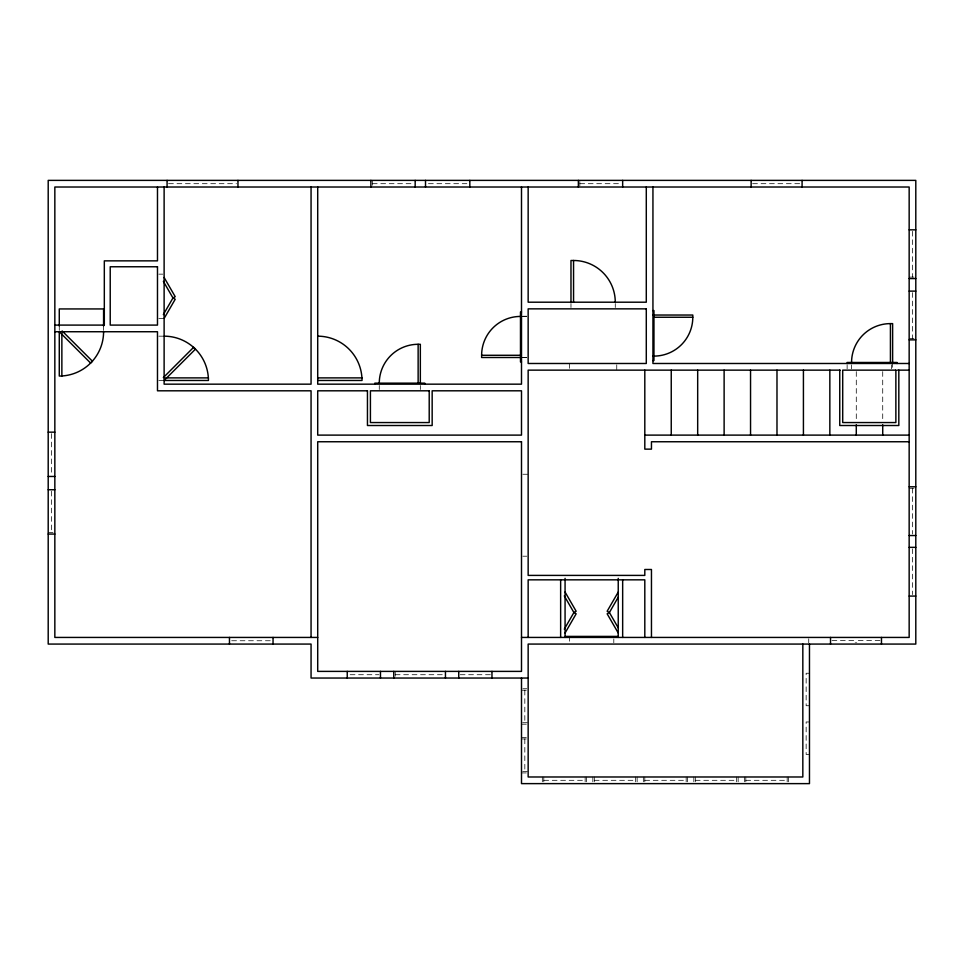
<?xml version="1.0" encoding="UTF-8"?>
<svg xmlns="http://www.w3.org/2000/svg" width="964" height="964" viewBox="0 0 964 964"><rect width="100%" height="100%" fill="white"/><g stroke="black" fill="none" stroke-linecap="round" stroke-linejoin="round"><path stroke-width="0.72" stroke-dasharray="4.82 3.62" d="M168.555 183.69L236.493 183.69M372.345 183.69L413.701 183.69M428.462 183.69L466.865 183.69M579.834 183.69L621.19 183.69M752.619 183.69L800.614 183.69M158.807 274.15L162.796 274.15M909.16 277.102L915.8 277.102M522.837 316.228L526.814 316.228M521.5 316.433L526.874 316.433M158.807 318.445L164.121 318.445M158.807 336.171L162.796 336.171M909.16 338.388L915.8 338.388M522.837 357.499L526.874 357.499M521.5 357.584L526.814 357.584M158.807 380.467L162.796 380.467M522.837 474.252L528.152 474.252M909.16 488.278L914.691 488.278M48.2 532.574L54.84 532.574M522.837 556.204L526.814 556.204M831.992 640.385L855.249 640.385L855.249 642.843M879.987 640.385L856.731 640.385L856.731 642.843M231.685 640.747L271.559 640.747M809.471 673.246L806.145 673.246L806.145 705.732L809.471 705.732M350.161 674.716L378.997 674.716M395.24 674.716L443.97 674.716M460.214 674.716L490.495 674.716M522.837 688.742L526.814 688.742M521.5 690.224L528.152 690.224M809.471 721.976L806.145 721.976L806.145 754.463L809.471 754.463M522.609 722.711L528.152 722.711M521.5 724.193L526.814 724.193M521.5 737.484L526.814 737.484M521.5 738.954L528.152 738.954M522.609 771.441L528.152 771.441M521.5 772.923L526.814 772.923M543.804 780.31L585.148 780.31M594.306 780.31L635.662 780.31M644.808 780.31L686.163 780.31M695.321 780.31L736.665 780.31M745.823 780.31L787.178 780.31M912.474 231.324L912.474 277.102M912.474 292.61L912.474 338.388M912.474 488.278L912.474 534.056M912.474 548.829L912.474 594.607M892.628 362.476L892.628 368.863M891.435 364.814L891.435 368.802M882.723 371.61L882.723 420.34M856.285 371.61L856.285 420.34M851.561 364.814L851.561 368.863M847.127 364.814L847.127 368.802M808.736 638.758L808.736 642.747M788.648 776.984L788.648 782.298M787.178 776.984L787.178 782.527M745.823 776.984L745.823 782.527M744.353 776.984L744.353 782.298M738.147 776.984L738.147 782.298M736.665 776.984L736.665 782.527M695.321 776.984L695.321 782.527M693.839 776.984L693.839 782.298M687.645 776.984L687.645 782.298M686.163 776.984L686.163 782.527M644.808 776.984L644.808 782.527M643.337 776.984L643.337 782.298M637.132 776.984L637.132 782.298M635.662 776.984L635.662 782.527M616.755 364.814L616.755 370.14M615.273 303.527L615.273 307.516M613.803 638.963L613.803 642.795M594.306 776.984L594.306 782.527M592.836 776.984L592.836 782.298M586.63 776.984L586.63 782.298M585.148 776.984L585.148 782.527M579.834 181.473L579.834 185.907M570.977 303.527L570.977 307.516M569.495 363.488L569.495 368.802M569.495 636.409L569.495 642.795M543.804 776.984L543.804 782.527M542.322 776.984L542.322 782.298M524.826 690.224L524.826 722.711M524.826 738.954L524.826 771.441M420.34 385.492L420.34 389.528M395.24 671.39L395.24 678.041M379.274 385.492L379.274 389.528M372.345 180.376L372.345 187.016M103.582 326.037L103.582 330.411M59.274 326.037L59.274 330.411M51.526 433.631L51.526 474.987M51.526 491.23L51.526 532.574"/><path stroke-width="1.45" d="M163.362 314.601L172.966 297.972L175.207 296.683L164.121 277.499M164.121 318.445L175.207 299.262L172.966 297.972L163.362 281.343M564.302 629.155L573.905 612.526L576.147 611.236L565.073 592.053M565.073 632.999L576.147 613.815L573.905 612.526L564.302 595.897M618.237 592.053L607.151 611.236L609.393 612.526L618.249 627.865M618.249 597.174L609.393 612.526L607.151 613.815L618.237 632.999M163.338 377.599L193.631 347.317L195.451 349.149L164.121 380.467L208.429 380.467L208.429 377.888L165.603 377.888M909.16 229.842L915.8 229.842M615.273 302.202A41.717 41.717 0 0 0 573.556 260.485L570.977 260.485L570.977 302.202M909.16 278.572L915.8 278.572M909.16 291.128L915.8 291.128M652.941 310.601L653.954 310.601L653.954 360.536L652.941 360.536M521.5 311.999L520.488 311.999L520.488 361.934L521.5 361.934M652.941 315.035L692.803 315.035L692.803 317.252A38.861 38.861 0 0 1 653.954 356.102L652.941 356.102M521.5 316.433L520.488 316.433A38.861 38.861 0 0 0 481.626 355.282L481.626 357.499L521.5 357.499M653.954 317.252L692.803 317.252M851.561 362.476A38.861 38.861 0 0 1 890.423 323.615L892.628 323.615L892.628 362.476M54.84 325.097L104.317 325.097L104.317 260.858L157.481 260.858L157.481 187.016M54.84 331.737L157.481 331.737L157.481 390.806L311.059 390.806L311.059 637.433M909.16 339.858L915.8 339.858M379.274 383.154A38.861 38.861 0 0 1 418.135 344.293L420.34 344.293L420.34 383.154M481.626 355.282L520.488 355.282M909.16 363.488L652.941 363.488L652.941 187.016M840.138 370.14L528.152 370.14L528.152 575.4L644.808 575.4L644.808 569.495L651.459 569.495L651.459 637.433M897.412 370.14L909.16 370.14M317.71 377.888L362.018 377.888L362.018 380.467L317.71 380.467M48.2 432.161L54.84 432.161M644.808 435.113L909.16 435.113M909.16 441.753L651.459 441.753L651.459 449.14L644.808 449.14L644.808 370.14M48.2 476.457L54.84 476.457M909.16 486.796L915.8 486.796M48.2 489.748L54.84 489.748M48.2 534.056L54.84 534.056M909.16 535.538L915.8 535.538M909.16 547.347L915.8 547.347M909.16 596.077L915.8 596.077M565.073 636.409L618.237 636.409M317.71 637.433L54.84 637.433L54.84 187.016L909.16 187.016L909.16 637.433L521.5 637.433M528.152 678.041L311.059 678.041L311.059 644.072L48.2 644.072L48.2 180.376L915.8 180.376L915.8 644.072L528.152 644.072L528.152 776.984L802.831 776.984L802.831 644.072M62.142 330.953L92.436 361.235L90.604 363.067L59.274 331.737L59.274 376.044L61.865 376.044L61.865 333.219M898.822 370.14L898.822 425.51L839.752 425.51L839.752 370.14M897.062 363.488L897.062 362.476L847.127 362.476L847.127 363.488M890.423 323.615L890.423 362.476M882.723 424.775L882.723 435.113M881.47 637.433L881.47 644.072M856.285 424.775L856.285 435.113M830.522 637.433L830.522 644.072M829.847 370.14L829.847 435.113M809.471 644.072L809.471 783.624L521.5 783.624L521.5 678.041M803.422 370.14L803.422 435.113M802.084 180.376L802.084 187.016M776.984 370.14L776.984 435.113M751.137 180.376L751.137 187.016M750.546 370.14L750.546 435.113M724.121 370.14L724.121 435.113M697.683 370.14L697.683 435.113M671.245 370.14L671.245 435.113M646.29 187.016L646.29 302.202L528.152 302.202L528.152 187.016M644.808 637.433L644.808 579.834L528.152 579.834L528.152 637.433M622.66 180.376L622.66 187.016M622.66 579.834L622.66 637.433M618.237 578.364L618.237 637.433M578.364 180.376L578.364 187.016M573.556 260.485L573.556 302.202M565.073 578.364L565.073 637.433M560.638 579.834L560.638 637.433M521.5 187.016L521.5 384.166L317.71 384.166L317.71 187.016M491.965 671.39L491.965 678.041M469.817 180.376L469.817 187.016M458.744 671.39L458.744 678.041M445.452 671.39L445.452 678.041M425.51 180.376L425.51 187.016M424.775 384.166L424.775 383.154L374.839 383.154L374.839 384.166M418.135 344.293L418.135 383.154M415.171 180.376L415.171 187.016M393.758 671.39L393.758 678.041M380.467 671.39L380.467 678.041M370.875 180.376L370.875 187.016M347.245 671.39L347.245 678.041M311.059 187.016L311.059 384.166L164.121 384.166L164.121 187.016M273.041 637.433L273.041 644.072M237.963 180.376L237.963 187.016M229.468 637.433L229.468 644.072M167.085 180.376L167.085 187.016M103.582 326.037L103.582 308.938L59.274 308.938L59.274 326.037M103.582 331.737A44.296 44.296 0 0 1 61.865 375.972M164.121 336.171A44.296 44.296 0 0 1 208.357 377.888M317.71 336.171A44.296 44.296 0 0 1 361.934 377.888M157.481 266.763L110.221 266.763L110.221 325.097L157.481 325.097L157.481 266.763M646.29 308.854L528.152 308.854L528.152 363.488L646.29 363.488L646.29 308.854M895.869 370.14L842.705 370.14L842.705 422.557L895.869 422.557L895.869 370.14M367.453 390.806L317.71 390.806L317.71 435.113L521.5 435.113L521.5 390.806L432.161 390.806L432.161 425.51L367.453 425.51L367.453 390.806M429.209 390.806L370.417 390.806L370.417 422.557L429.209 422.557L429.209 390.806M521.5 441.753L317.71 441.753L317.71 671.39L521.5 671.39L521.5 441.753"/></g></svg>
